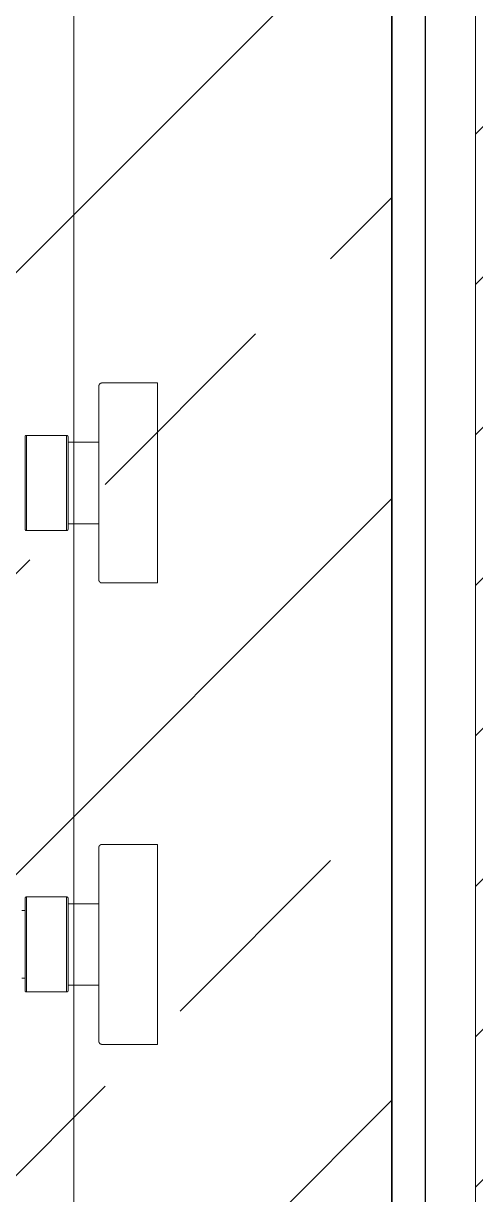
# Model space of a CAD drawing. Header units: millimetres. Extents: x -343543 to 400519, y -115663 to 104219.
# Drawn here: x -254594 to -254459, y 8162.2 to 8511.8 of the extents above; entities that cross this region are included whole.
import ezdxf

# ---------------------------------------------------------------- set-up
doc = ezdxf.new("R2010")
doc.units = ezdxf.units.MM
doc.layers.get('0').update_dxf_attribs({"color": 231, "lineweight": 0})
for name, color, linetype, lineweight in [('A-CLNG', 157, 'Continuous', 25), ('A-PATT', 252, 'Continuous', 9), ('A-SYMBOLS', 10, 'Continuous', 13), ('XREF MAT BANG TUONG XAY$0$01.Xref _MB T1$0$A-FURN', 8, 'Continuous', 5), ('XREF MAT BANG TUONG XAY$0$01.Xref _MB T1$0$A-TEXT', 8, 'Continuous', 25), ('XREF MAT BANG TUONG XAY$0$A-WALL-INT', 8, 'Continuous', 9)]:
    doc.layers.add(name, color=color, linetype=linetype, lineweight=lineweight)
for name, color, linetype in [('XREF MAT BANG TUONG XAY$0$A-FNSH', 8, 'Continuous'), ('XREF MAT BANG TUONG XAY$0$A-FURN', 8, 'Continuous'), ('XREF MAT BANG TUONG XAY$0$A-PATT', 8, 'Continuous')]:
    doc.layers.add(name, color=color, linetype=linetype)

# ---------------------------------------------------------------- blocks, each defined once
blk = doc.blocks.new('*U200')
at = {"color": 8}
for p, q in [((-38.44, -16.42), (-38.44, 0)), ((97.1, -16.48), (97.1, 0)), ((-96.43, -17.2), (-39.23, -17.2)), ((39.14, -17.2), (96.34, -17.2)), ((-53.85, -38.59), (-53.85, -26.61)), ((81.69, -38.62), (81.69, -26.56)), ((-53.85, -38.47), (-81.78, -38.47)), ((-81.47, -38.91), (-54.15, -38.91)), ((81.69, -38.47), (53.76, -38.47)), ((54.07, -38.91), (81.42, -38.91))]:
    blk.add_line(p, q, dxfattribs=at)
for points in [[(-97.18, 0), (-97.18, -16.48), (-97.16, -16.48), (-97.16, -16.6), (-97.13, -16.6), (-97.13, -16.65), (-97.1, -16.65), (-97.1, -16.71), (-97.07, -16.71), (-97.07, -16.76), (-97.04, -16.76), (-97.04, -16.81), (-97.02, -16.81), (-97.02, -16.85), (-96.99, -16.85), (-96.99, -16.87), (-96.96, -16.9), (-96.93, -16.93), (-96.9, -16.96), (-96.88, -16.98), (-96.85, -17.02), (-96.82, -17.02), (-96.82, -17.04), (-96.79, -17.04), (-96.79, -17.07), (-96.73, -17.07), (-96.73, -17.11), (-96.68, -17.11), (-96.68, -17.12), (-96.62, -17.12), (-96.62, -17.15), (-96.54, -17.15), (-96.54, -17.18), (-96.43, -17.18), (-96.43, -17.2)], [(-97.18, 0), (-38.44, 0)], [(38.36, 0), (38.36, -16.42), (38.39, -16.42), (38.39, -16.54), (38.42, -16.57), (38.42, -16.62), (38.44, -16.65), (38.44, -16.71), (38.47, -16.71), (38.47, -16.73), (38.5, -16.76), (38.5, -16.79), (38.53, -16.79), (38.53, -16.85), (38.56, -16.85), (38.56, -16.87), (38.58, -16.87), (38.58, -16.9), (38.61, -16.9), (38.61, -16.93), (38.64, -16.93), (38.64, -16.96), (38.67, -16.96), (38.67, -16.98), (38.69, -16.98), (38.69, -17.02), (38.72, -17.02), (38.72, -17.04), (38.75, -17.04), (38.78, -17.07), (38.81, -17.07), (38.81, -17.11), (38.86, -17.11), (38.86, -17.12), (38.92, -17.12), (38.92, -17.15), (39, -17.15), (39, -17.18), (39.12, -17.18), (39.14, -17.2)], [(38.36, 0), (97.1, 0)], [(-39.23, -17.2), (-39.2, -17.18), (-39.08, -17.18), (-39.08, -17.15), (-39, -17.15), (-39, -17.12), (-38.95, -17.12), (-38.95, -17.11), (-38.89, -17.11), (-38.89, -17.07), (-38.86, -17.07), (-38.83, -17.04), (-38.81, -17.04), (-38.81, -17.02), (-38.78, -17.02), (-38.78, -16.98), (-38.75, -16.98), (-38.75, -16.96), (-38.72, -16.96), (-38.7, -16.93), (-38.7, -16.9), (-38.67, -16.9), (-38.67, -16.87), (-38.64, -16.87), (-38.64, -16.85), (-38.61, -16.85), (-38.61, -16.81), (-38.59, -16.79), (-38.59, -16.76), (-38.55, -16.76), (-38.55, -16.71), (-38.52, -16.71), (-38.52, -16.65), (-38.5, -16.62), (-38.5, -16.57), (-38.47, -16.54), (-38.47, -16.42), (-38.44, -16.42)], [(96.34, -17.2), (96.34, -17.18), (96.45, -17.18), (96.45, -17.15), (96.54, -17.15), (96.54, -17.12), (96.6, -17.12), (96.6, -17.11), (96.65, -17.11), (96.65, -17.07), (96.71, -17.07), (96.71, -17.04), (96.74, -17.04), (96.74, -17.02), (96.77, -17.02), (96.79, -16.98), (96.82, -16.96), (96.85, -16.96), (96.85, -16.93), (96.87, -16.9), (96.9, -16.87), (96.9, -16.85), (96.93, -16.85), (96.93, -16.81), (96.96, -16.81), (96.96, -16.76), (96.99, -16.76), (96.99, -16.73), (97.01, -16.71), (97.01, -16.65), (97.05, -16.65), (97.05, -16.6), (97.07, -16.6), (97.07, -16.48), (97.1, -16.48)], [(-79.76, -26.25), (-79.76, -17.2)], [(-55.86, -17.2), (-55.86, -26.25)], [(55.77, -26.25), (55.77, -17.2)], [(79.68, -17.2), (79.68, -26.25)], [(-54.26, -26.25), (-81.36, -26.25), (-81.36, -26.28), (-81.5, -26.28), (-81.5, -26.3), (-81.55, -26.3), (-81.55, -26.33), (-81.58, -26.33), (-81.61, -26.36), (-81.64, -26.36), (-81.64, -26.38), (-81.66, -26.38), (-81.66, -26.42), (-81.7, -26.42), (-81.7, -26.45), (-81.72, -26.47), (-81.72, -26.49), (-81.75, -26.49), (-81.75, -26.58), (-81.78, -26.58)], [(-81.78, -26.58), (-81.78, -38.62), (-81.75, -38.62), (-81.75, -38.69), (-81.72, -38.69), (-81.72, -38.73), (-81.7, -38.73), (-81.7, -38.79), (-81.66, -38.79), (-81.66, -38.81), (-81.64, -38.81), (-81.64, -38.83), (-81.58, -38.83), (-81.58, -38.87), (-81.55, -38.87), (-81.55, -38.9), (-81.5, -38.9), (-81.47, -38.91)], [(-81.78, -26.72), (-53.85, -26.72)], [(-53.85, -26.61), (-53.88, -26.58), (-53.88, -26.53), (-53.9, -26.53), (-53.9, -26.47), (-53.93, -26.47), (-53.93, -26.45), (-53.96, -26.42), (-53.96, -26.38), (-53.99, -26.38), (-53.99, -26.36), (-54.05, -26.36), (-54.05, -26.33), (-54.07, -26.33), (-54.07, -26.3), (-54.15, -26.3), (-54.15, -26.28), (-54.26, -26.28), (-54.26, -26.25)], [(81.27, -26.25), (54.18, -26.25), (54.18, -26.28), (54.07, -26.28), (54.07, -26.3), (53.98, -26.3), (53.98, -26.33), (53.96, -26.33), (53.96, -26.36), (53.94, -26.36), (53.9, -26.38), (53.87, -26.42), (53.87, -26.45), (53.85, -26.45), (53.85, -26.47), (53.82, -26.47), (53.82, -26.53), (53.79, -26.53), (53.79, -26.61), (53.76, -26.61)], [(53.76, -26.61), (53.76, -38.59), (53.79, -38.59), (53.79, -38.67), (53.82, -38.67), (53.82, -38.73), (53.85, -38.73), (53.85, -38.76), (53.87, -38.76), (53.87, -38.79), (53.9, -38.79), (53.9, -38.81), (53.94, -38.81), (53.94, -38.83), (53.96, -38.83), (53.96, -38.87), (53.98, -38.87), (54.02, -38.9), (54.07, -38.9), (54.07, -38.91)], [(53.76, -26.72), (81.69, -26.72)], [(81.69, -26.56), (81.67, -26.56), (81.67, -26.49), (81.64, -26.49), (81.64, -26.47), (81.61, -26.45), (81.61, -26.42), (81.58, -26.42), (81.58, -26.38), (81.56, -26.38), (81.56, -26.36), (81.53, -26.36), (81.5, -26.33), (81.47, -26.33), (81.47, -26.3), (81.42, -26.3), (81.42, -26.28), (81.27, -26.28), (81.27, -26.25)], [(-54.15, -38.91), (-54.15, -38.9), (-54.1, -38.9), (-54.07, -38.87), (-54.05, -38.87), (-54.05, -38.83), (-54.01, -38.83), (-54.01, -38.81), (-53.99, -38.81), (-53.96, -38.79), (-53.96, -38.76), (-53.93, -38.76), (-53.93, -38.73), (-53.9, -38.73), (-53.9, -38.67), (-53.88, -38.67), (-53.88, -38.59), (-53.85, -38.59)], [(57.79, -39.85), (57.79, -38.91)], [(77.66, -38.91), (77.66, -39.85)], [(81.42, -38.91), (81.42, -38.9), (81.47, -38.9), (81.47, -38.87), (81.5, -38.87), (81.5, -38.83), (81.56, -38.83), (81.56, -38.81), (81.58, -38.81), (81.58, -38.79), (81.61, -38.79), (81.61, -38.73), (81.64, -38.73), (81.64, -38.69), (81.67, -38.69), (81.67, -38.64), (81.69, -38.62)]]:
    blk.add_lwpolyline(points, dxfattribs=at)
blk = doc.blocks.new('*U220')
at = {"layer": 'XREF MAT BANG TUONG XAY$0$A-PATT'}
h = blk.add_hatch(dxfattribs=at)
h.set_pattern_fill('ANSI31', color=8, scale=10)
h.set_pattern_definition([(45, (38946.79, -11293.564), (-22.45064, 22.45064), [])])
h.paths.add_polyline_path([(-38.7, 47.5), (3461.3, 47.5), (3461.3, -162.5), (-38.7, -162.5)])
at = {"layer": 'XREF MAT BANG TUONG XAY$0$A-WALL-INT', "color": 8}
blk.add_lwpolyline([(-38.7, 47.5), (3461.3, 47.5), (3461.3, -162.5), (-38.7, -162.5)], close=True, dxfattribs=at)
blk = doc.blocks.new('XREF MAT BANG TUONG XAY$0$01.Xref _MB T1$0$Phong tam')
at = {"layer": 'XREF MAT BANG TUONG XAY$0$01.Xref _MB T1$0$A-FURN', "color": 8, "xscale": 1.016, "yscale": 1.016, "zscale": 1.016, "rotation": 270}
blk.add_blockref('*U200', (-305, 5305.71), dxfattribs=at)
at = {"layer": 'XREF MAT BANG TUONG XAY$0$A-FURN', "color": 8, "xscale": -1, "rotation": 270}
blk.add_blockref('*U220', (-47.5, 3338.7), dxfattribs=at)
at = {"layer": 'XREF MAT BANG TUONG XAY$0$01.Xref _MB T1$0$A-FURN', "color": 8, "elevation": 0}
blk.add_lwpolyline([(-330, 5835), (-235, 5835), (-235, 4855), (-330, 4855)], close=True, dxfattribs=at)
blk = doc.blocks.new('01.Xref _MB T1')
at = {"layer": 'XREF MAT BANG TUONG XAY$0$01.Xref _MB T1$0$A-TEXT', "color": 8}
blk.add_blockref('XREF MAT BANG TUONG XAY$0$01.Xref _MB T1$0$Phong tam', (8605.00011, 2999.99999), dxfattribs=at)
at = {"layer": 'XREF MAT BANG TUONG XAY$0$A-FNSH', "color": 8}
for points in [[(8370.00011, 4480.00014), (8370.00011, 5459.99999), (7175.00045, 5459.99999), (7175.00045, 5604.99999), (8370.00011, 5604.99999), (8370.00011, 6584.99999), (7175.00011, 6584.99999), (7175.00011, 6729.99999), (8370.00011, 6729.99999), (8370.00011, 7709.99999), (7175.0007, 7709.99999), (7175.0007, 7854.99999), (8370.00011, 7854.99999), (8370.00011, 8834.99999), (7175.00074, 8834.99999), (7175.00074, 8979.99999), (8369.99998, 8980.00015), (8369.99087, 9964.99999), (7025.00011, 9964.99999), (7025.00011, 10224.99999), (8379.98706, 10224.99999)], [(8380.00011, 4470.00014), (8380.00011, 5469.99999), (7185.00045, 5469.99999), (7185.00045, 5594.99999), (8380.00011, 5594.99999), (8380.00011, 6594.99999), (7185.00011, 6594.99999), (7185.00011, 6719.99999), (8380.00011, 6719.99999), (8380.00011, 7719.99999), (7185.0007, 7719.99999), (7185.0007, 7844.99999), (8380.00011, 7844.99999), (8380.00011, 8844.99999), (7185.00074, 8844.99999), (7185.00074, 8969.99999), (8380.00007, 8970.00015), (8379.99078, 9974.99999), (7035.00011, 9974.99999), (7035.00011, 10214.99999), (8379.98522, 10214.99999)]]:
    blk.add_lwpolyline(points, dxfattribs=at)

msp = doc.modelspace()

# ---------------------------------------------------------------- block references
at = {"layer": 'A-SYMBOLS'}
msp.add_blockref('01.Xref _MB T1', (-262854.02, 0), dxfattribs=at)

# ---------------------------------------------------------------- next in the draw order: hatches: boundary and pattern name
at = {"layer": 'A-PATT'}
h = msp.add_hatch(dxfattribs=at)
h.set_pattern_fill('ANSI33', color=256, scale=20, double=1)
h.set_pattern_definition([(45, (-262854.02, -1e-05), (-89.8026, 89.8026), []), (45, (-262764.22, -1e-05), (-89.8026, 89.8026), [63.5, -31.75])])
h.paths.add_polyline_path([(-258669.04, 9965), (-254484.03, 9965), (-254484.03, 8980), (-255679.02, 8980), (-255679.02, 8835), (-254484.02, 8835), (-254484.02, 7855), (-255679.02, 7855), (-255679.02, 7710), (-254484.02, 7710), (-254484.02, 6730), (-255679.02, 6730), (-255679.02, 6585), (-254484.02, 6585), (-254484.02, 5605), (-255679.02, 5605), (-255679.02, 5460), (-254484.02, 5460), (-254484.02, 4480), (-256034.02, 4480), (-256034.02, 4135), (-255889.02, 4135), (-255889.02, 4335), (-254484.02, 4335), (-254484.02, 3235), (-255889.02, 3235), (-255889.02, 3435), (-256034.03, 3435), (-256034.03, 3235), (-257124.02, 3235), (-257124.02, 3435), (-257269.02, 3435), (-257269.02, 3235), (-258579.04, 3235), (-258579.04, 3425), (-258669.04, 3425), (-258669.04, 4335), (-257269.02, 4335), (-257269.02, 4135), (-257124.02, 4135), (-257124.02, 4480), (-258669.04, 4480)])

# ---------------------------------------------------------------- next in the draw order: linework, layer by layer
at = {"layer": 'A-CLNG', "color": 251}
msp.add_lwpolyline([(-258669.04, 9965), (-254484.03, 9965), (-254484.03, 8980), (-255679.02, 8980), (-255679.02, 8835), (-254484.02, 8835), (-254484.02, 7855), (-255679.02, 7855), (-255679.02, 7710), (-254484.02, 7710), (-254484.02, 6730), (-255679.02, 6730), (-255679.02, 6585), (-254484.02, 6585), (-254484.02, 5605), (-255679.02, 5605), (-255679.02, 5460), (-254484.02, 5460), (-254484.02, 4480)], dxfattribs=at)

doc.saveas('drawing.dxf')
